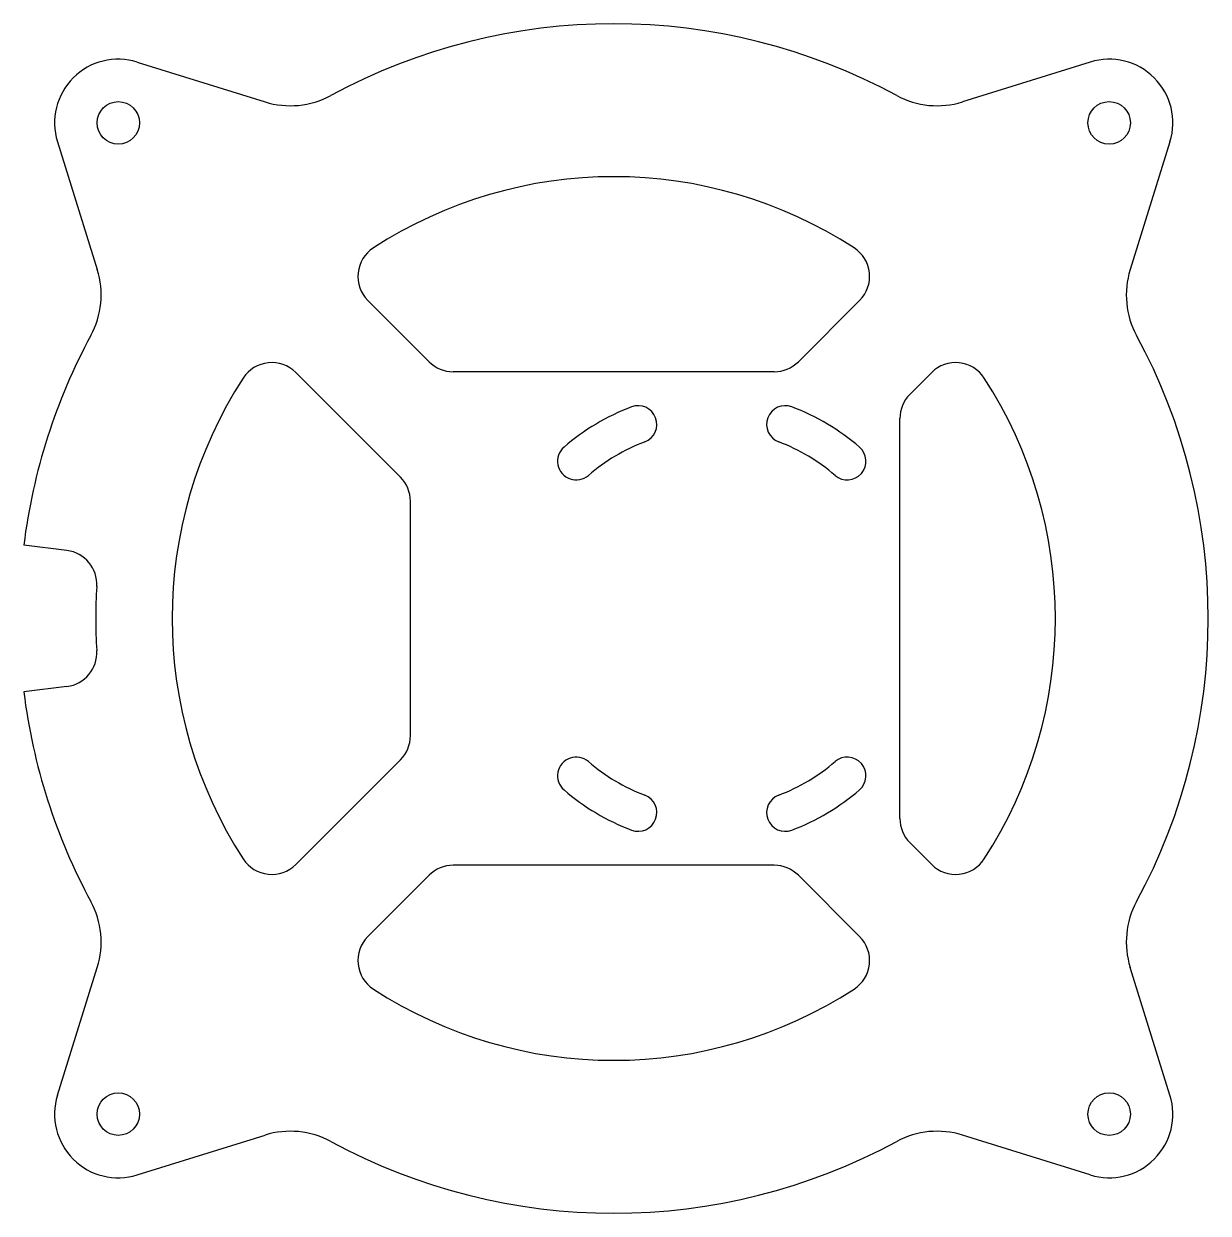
# Model space of a CAD drawing. Header units: millimetres. Extents: x -34.7 to 35, y -35 to 35.
import ezdxf

# ---------------------------------------------------------------- set-up
doc = ezdxf.new("R2010")
doc.units = ezdxf.units.MM

msp = doc.modelspace()

# ---------------------------------------------------------------- linework, layer by layer
at = {"color": 7, "linetype": 'Continuous', "lineweight": 25}
for p, q in [((-28.052, 32.748), (-20.53, 30.403)), ((28.052, 32.748), (20.53, 30.403)), ((-32.748, 28.052), (-30.403, 20.53)), ((32.748, 28.052), (30.403, 20.53)), ((-10.869, 15.112), (-14.477, 18.72)), ((10.869, 15.112), (14.477, 18.72)), ((-12.556, 8.313), (-18.72, 14.477)), ((9.455, 14.526), (-9.455, 14.526)), ((18.72, 14.477), (17.434, 13.192)), ((16.848, -11.777), (16.848, 11.777)), ((-11.97, -6.899), (-11.97, 6.899)), ((-32.191, 4), (-34.733, 4.316)), ((-32.191, -4), (-34.733, -4.316)), ((-12.556, -8.313), (-18.72, -14.477)), ((18.72, -14.477), (17.434, -13.192)), ((9.455, -14.526), (-9.455, -14.526)), ((-10.869, -15.112), (-14.477, -18.72)), ((10.869, -15.112), (14.477, -18.72)), ((-32.748, -28.052), (-30.403, -20.53)), ((32.748, -28.052), (30.403, -20.53)), ((-28.052, -32.748), (-20.53, -30.403)), ((28.052, -32.748), (20.53, -30.403))]:
    msp.add_line(p, q, dxfattribs=at)
for centre in [(-29.168, 29.168), (29.168, 29.168), (-29.168, -29.168), (29.168, -29.168)]:
    msp.add_circle(centre, 1.25, dxfattribs=at)
for centre, radius, start, end in [((0, 0), 35, 61.57183, 118.42817), ((-29.168, 29.168), 3.75, 72.684, 197.316), ((29.168, 29.168), 3.75, 342.684, 107.316), ((-19.042, 35.177), 5, 252.684, 298.42817), ((19.042, 35.177), 5, 241.57183, 287.316), ((0, 0), 26, 57.0247, 122.9753), ((-13.063, 20.134), 2, 122.9753, 225), ((13.063, 20.134), 2, 315, 57.0247), ((-35.177, 19.042), 5, 331.57183, 17.316), ((35.177, 19.042), 5, 162.684, 208.42817), ((0, 0), 35, 151.57183, 172.91679), ((0, 0), 35, 331.57183, 28.42817), ((-20.134, 13.063), 2, 45, 147.0247), ((-9.455, 16.526), 2, 225, 270), ((9.455, 16.526), 2, 270, 315), ((20.134, 13.063), 2, 32.9753, 135), ((0, 0), 26, 147.0247, 212.9753), ((0, 0), 26, 327.0247, 32.9753), ((18.848, 11.777), 2, 135, 180), ((5.77, 0), 13.319, 110.76272, 130.76272), ((1.438, 11.426), 1.1, 290.76272, 110.76272), ((10.102, 11.426), 1.1, 69.23728, 249.23728), ((5.77, 0), 13.319, 49.23728, 69.23728), ((-2.208, 9.255), 1.1, 130.76272, 310.76272), ((5.77, 0), 11.119, 110.76272, 130.76272), ((5.77, 0), 11.119, 49.23728, 69.23728), ((13.748, 9.255), 1.1, 229.23728, 49.23728), ((-13.97, 6.899), 2, 0, 45), ((-32.437, 2.015), 2, 356.44492, 82.91679), ((0, 0), 30.5, 176.44492, 183.55508), ((-32.437, -2.015), 2, 277.08321, 3.55508), ((0, 0), 35, 187.08321, 208.42817), ((-13.97, -6.899), 2, 315, 0), ((-2.208, -9.255), 1.1, 49.23728, 229.23728), ((13.748, -9.255), 1.1, 310.76272, 130.76272), ((5.77, 0), 11.119, 229.23728, 249.23728), ((5.77, 0), 11.119, 290.76272, 310.76272), ((5.77, 0), 13.319, 229.23728, 249.23728), ((1.438, -11.426), 1.1, 249.23728, 69.23728), ((10.102, -11.426), 1.1, 110.76272, 290.76272), ((5.77, 0), 13.319, 290.76272, 310.76272), ((18.848, -11.777), 2, 180, 225), ((-20.134, -13.063), 2, 212.9753, 315), ((-9.455, -16.526), 2, 90, 135), ((9.455, -16.526), 2, 45, 90), ((20.134, -13.063), 2, 225, 327.0247), ((-35.177, -19.042), 5, 342.684, 28.42817), ((35.177, -19.042), 5, 151.57183, 197.316), ((-13.063, -20.134), 2, 135, 237.0247), ((13.063, -20.134), 2, 302.9753, 45), ((0, 0), 26, 237.0247, 302.9753), ((-29.168, -29.168), 3.75, 162.684, 287.316), ((29.168, -29.168), 3.75, 252.684, 17.316), ((-19.042, -35.177), 5, 61.57183, 107.316), ((0, 0), 35, 241.57183, 298.42817), ((19.042, -35.177), 5, 72.684, 118.42817)]:
    msp.add_arc(centre, radius, start, end, dxfattribs=at)

doc.saveas('drawing.dxf')
